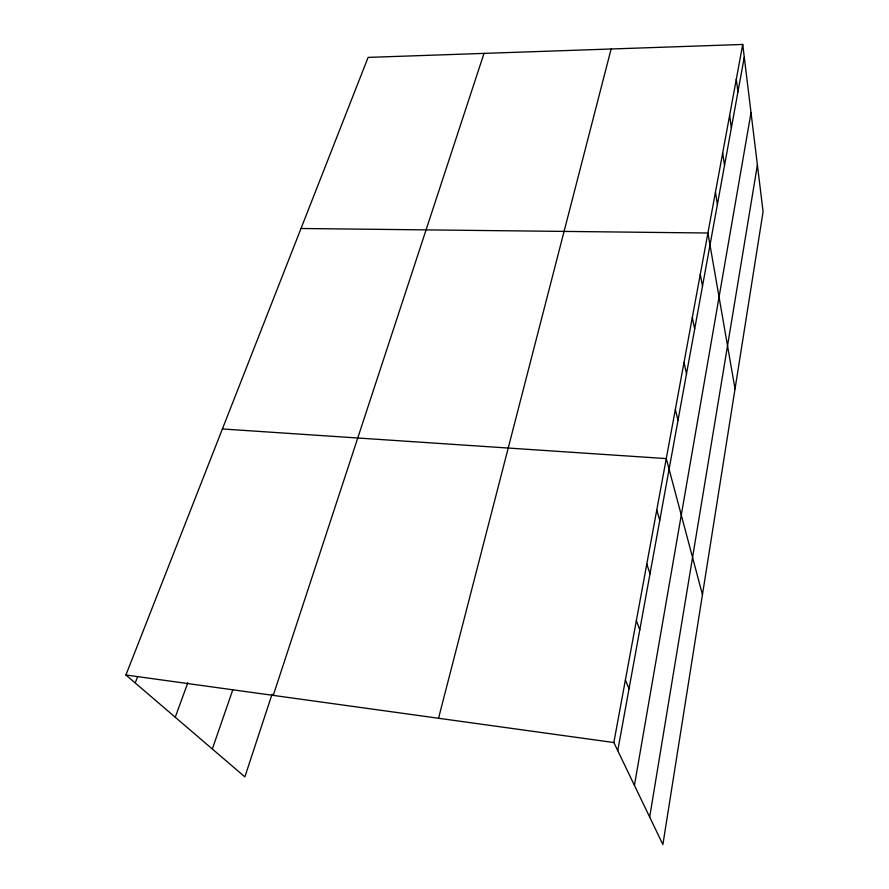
<?xml version="1.0" encoding="UTF-8"?>
<svg xmlns="http://www.w3.org/2000/svg" width="889" height="889" viewBox="0 0 889 889"><rect width="100%" height="100%" fill="white"/><g stroke="black" fill="none" stroke-linecap="round" stroke-linejoin="round"><path stroke-width="1.33" d="M649.67 817.069L757.395 164.987M634.424 785.365L751.027 112.647M617.744 750.66L744.271 57.174M742.726 44.45L763.084 211.682L662.883 844.55L613.843 742.537L742.726 44.45L368.102 57.396L125.916 674.995L244.864 776.875L272.056 694.22M438.533 718.268L611.121 48.995M273.256 695.387L484.005 53.396M212.327 749.005L232.862 689.597M175.244 717.234L187.846 682.73M135.206 682.952L137.662 676.618M301.004 228.495L707.911 233.007L735.025 388.871M222.394 428.965L666.261 458.591L702.454 594.641M125.916 674.995L613.843 742.537M625.389 680.018L629.034 688.775M636.357 620.578L639.78 629.89M646.803 563.993L650.015 573.794M656.76 510.053L659.771 520.298M675.34 409.44L677.996 420.419M684.019 362.434L686.519 373.724M692.32 317.44L694.676 328.997M700.276 274.345L702.499 286.136M715.456 192.168L717.412 204.37M722.679 152.986L724.535 165.343M729.625 115.37L731.369 127.872M736.303 79.221L737.948 91.834"/></g></svg>
